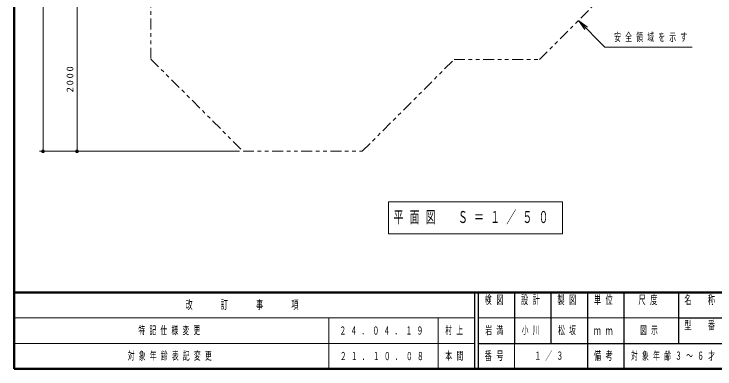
# Model space of a CAD drawing. Units: millimetres on the paper, scale 1:50. Extents: x -507 to 0, y -594 to 257.
# Drawn here: x -365 to -172.4, y 0 to 97.4 of the extents above; entities that cross this region are included whole.
import ezdxf

# ---------------------------------------------------------------- set-up
doc = ezdxf.new("R2010")
doc.units = ezdxf.units.MM
doc.linetypes.add('USER3', pattern=[8, 3, -1, 1, -1, 1, -1])
for name, color, linetype, lineweight in [('1_50', 7, 'Continuous', 25), ('NAKAMURA図枠', 7, 'Continuous', 13), ('図面情報', 7, 'Continuous', 13)]:
    doc.layers.add(name, color=color, linetype=linetype, lineweight=lineweight)
doc.styles.add('ＭＳ ゴシック', font='')
doc.styles.get('ＭＳ ゴシック').set_extended_font_data('MS Gothic')

# ---------------------------------------------------------------- blocks, each defined once
blk = doc.blocks.new('filled_dot')
at = {"color": 0, "linetype": 'Continuous', "lineweight": -2, "const_width": 1.25}
blk.add_lwpolyline([(-0.625, 0, 1), (0.625, 0, 1)], format="xyb", close=True, dxfattribs=at)

msp = doc.modelspace()

# ---------------------------------------------------------------- linework, layer by layer
at = {"layer": '1_50', "lineweight": 13}
for p, q in [((-357.03, 59.751), (-357.03, 233.903)), ((-347.698, 59.751), (-347.698, 99.751)), ((-208.207, 93.146), (-209.974, 95.62)), ((-209.974, 95.62), (-207.499, 93.853)), ((-209.974, 95.62), (-207.853, 93.499)), ((-303.083, 59.751), (-358.03, 59.751)), ((-262.147, 45.924), (-262.147, 37.124)), ((-214.347, 45.924), (-262.147, 45.924)), ((-214.347, 37.124), (-214.347, 45.924)), ((-262.147, 37.124), (-214.347, 37.124))]:
    msp.add_line(p, q, dxfattribs=at)
at = {"layer": '1_50', "linetype": 'USER3', "lineweight": 13}
for p, q in [((-327.405, 112.185), (-327.405, 85.074)), ((-220.64, 84.954), (-199.308, 106.287)), ((-327.405, 85.074), (-302.083, 59.751)), ((-269.328, 59.751), (-244.125, 84.954)), ((-244.125, 84.954), (-220.64, 84.954)), ((-302.083, 59.751), (-269.328, 59.751))]:
    msp.add_line(p, q, dxfattribs=at)
at = {"layer": '1_50', "lineweight": 13}
msp.add_lwpolyline([(-209.974, 95.62), (-202.669, 88.315), (-178.697, 88.315)], dxfattribs=at)
at = {"layer": 'NAKAMURA図枠', "lineweight": 50}
for p, q in [((-365, 257), (-365, 0)), ((-365, 21), (0, 21)), ((-365, 0), (0, 0))]:
    msp.add_line(p, q, dxfattribs=at)
at = {"layer": 'NAKAMURA図枠', "color": 211, "lineweight": 25}
for p, q in [((-238.5, 21), (-238.5, 0)), ((-237.5, 21), (-237.5, 0)), ((-227.5, 21), (-227.5, 7)), ((-217.5, 21), (-217.5, 7)), ((-207.5, 21), (-207.5, 0)), ((-197.5, 21), (-197.5, 7)), ((-182.5, 21), (-182.5, 7)), ((-182.5, 14), (-70, 14)), ((-237.5, 7), (0, 7))]:
    msp.add_line(p, q, dxfattribs=at)
at = {"layer": 'NAKAMURA図枠'}
for p, q in [((-365, 14), (-238.5, 14)), ((-278.5, 14), (-278.5, 0)), ((-248.5, 14), (-248.5, 0)), ((-237.5, 14), (-182.5, 14)), ((-365, 7), (-238.5, 7)), ((-227.5, 7), (-227.5, 0))]:
    msp.add_line(p, q, dxfattribs=at)
at = {"layer": 'NAKAMURA図枠', "lineweight": 25}
msp.add_line((-197.5, 7), (-197.5, 0), dxfattribs=at)

# ---------------------------------------------------------------- block references
at = {"layer": '1_50', "lineweight": 13, "xscale": 0.4, "yscale": 0.4, "rotation": 90}
for p in [(-357.03, 59.751), (-347.698, 59.751)]:
    msp.add_blockref('filled_dot', p, dxfattribs=at)

# ---------------------------------------------------------------- texts
at = {"layer": '1_50', "attachment_point": 4, "style": 'ＭＳ ゴシック'}
for s, insert, char_height in [('\\T1.64;\\W0.6;安全領域を示す', (-200.114, 90.965), 2.199), ('\\T1.64;\\W0.6;平面図\u3000Ｓ＝１／５０', (-260.747, 41.524), 3.299)]:
    msp.add_mtext(s, dxfattribs=dict(at, insert=insert, char_height=char_height))
at = {"layer": '1_50', "insert": (-348.698, 79.751), "char_height": 1.833, "attachment_point": 8, "rotation": 90, "style": 'ＭＳ ゴシック'}
msp.add_mtext('\\T1.33;\\W1.15;2000', dxfattribs=at)
at = {"layer": 'NAKAMURA図枠', "color": 4, "char_height": 2.346, "style": 'ＭＳ ゴシック'}
for s, insert, attachment_point in [('\\T1.64;\\W0.6;検図', (-232.5, 20.167), 2), ('\\T1.64;\\W0.6;設計', (-222.5, 20.167), 2), ('\\T1.64;\\W0.6;製図', (-212.5, 20.167), 2), ('\\T1.64;\\W0.6;単位', (-202.5, 20.167), 2), ('\\T1.64;\\W0.6;尺度', (-190.25, 20.167), 2), ('\\T1.64;\\W0.6;名\u3000称', (-176, 20.167), 2), ('\\T1.64;\\W0.6;改\u3000\u3000訂\u3000\u3000事\u3000\u3000項', (-301.75, 17.5), 5), ('\\T1.64;\\W0.6;型\u3000番', (-176, 13.167), 2), ('\\T1.64;\\W0.6;ｍｍ', (-202.5, 10.5), 5), ('\\T1.64;\\W0.6;番号', (-232.5, 3.5), 5), ('\\T1.64;\\W0.6;備考', (-202.5, 3.5), 5)]:
    msp.add_mtext(s, dxfattribs=dict(at, insert=insert, attachment_point=attachment_point))
at = {"layer": '図面情報', "char_height": 2.199, "style": 'ＭＳ ゴシック'}
for s, insert, attachment_point in [('\\T1.64;\\W0.6;特記仕様変更', (-321.75, 10.5), 5), ('\\T1.64;\\W0.6;２４．０４．１９', (-263.5, 10.5), 5), ('\\T1.64;\\W0.6;村上', (-243.5, 10.5), 5), ('\\T1.64;\\W0.6;岩満', (-232.5, 10.5), 5), ('\\T1.64;\\W0.6;小川', (-222.5, 10.5), 5), ('\\T1.64;\\W0.6;松坂', (-212.5, 10.5), 5), ('\\T1.64;\\W0.6;図示', (-193, 10.5), 4), ('\\T1.64;\\W0.6;対象年齢表記変更', (-333.75, 3.5), 4), ('\\T1.64;\\W0.6;２１．１０．０８', (-275.5, 3.5), 4), ('\\T1.64;\\W0.6;本間', (-246.5, 3.5), 4), ('\\T1.64;\\W0.6;１／３', (-217.5, 3.5), 5), ('\\T1.64;\\W0.6;対象年齢３～６才', (-195.5, 3.5), 4)]:
    msp.add_mtext(s, dxfattribs=dict(at, insert=insert, attachment_point=attachment_point))

doc.saveas('drawing.dxf')
